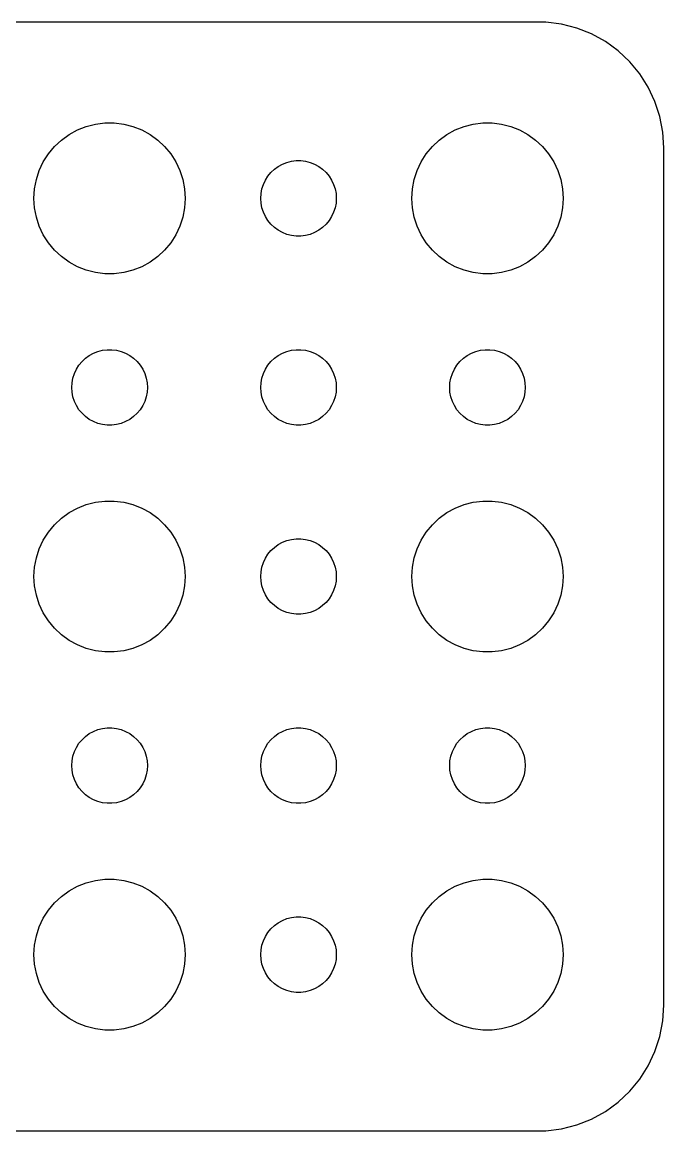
# Model space of a CAD drawing. Header units: metres. Extents: x -44.5 to 44.5, y 86 to 184.
# Drawn here: x 19.03 to 44.5, y 140.01 to 183.99 of the extents above; entities that cross this region are included whole.
import ezdxf

# ---------------------------------------------------------------- set-up
doc = ezdxf.new("R2010")
doc.units = ezdxf.units.M

msp = doc.modelspace()

# ---------------------------------------------------------------- linework, layer by layer
for p, q in [((39.8139, 183.99), (-39.8139, 183.99)), ((40.4369, 183.911), (39.8139, 183.99)), ((41.0451, 183.755), (40.4369, 183.911)), ((41.6289, 183.524), (41.0451, 183.755)), ((42.1791, 183.222), (41.6289, 183.524)), ((42.6871, 182.853), (42.1791, 183.222)), ((43.1448, 182.423), (42.6871, 182.853)), ((43.5451, 181.939), (43.1448, 182.423)), ((43.8815, 181.409), (43.5451, 181.939)), ((44.1489, 180.841), (43.8815, 181.409)), ((44.3429, 180.243), (44.1489, 180.841)), ((21.5729, 179.853), (21.9379, 179.947)), ((21.9379, 179.947), (22.3116, 179.994)), ((22.3116, 179.994), (22.6884, 179.994)), ((22.6884, 179.994), (23.0621, 179.947)), ((23.0621, 179.947), (23.427, 179.853)), ((36.5729, 179.853), (36.9379, 179.947)), ((36.9379, 179.947), (37.3116, 179.994)), ((37.3116, 179.994), (37.6884, 179.994)), ((37.6884, 179.994), (38.0621, 179.947)), ((38.0621, 179.947), (38.427, 179.853)), ((44.4606, 179.627), (44.3429, 180.243)), ((20.5877, 179.312), (20.8925, 179.533)), ((20.8925, 179.533), (21.2227, 179.714)), ((21.2227, 179.714), (21.5729, 179.853)), ((23.427, 179.853), (23.7773, 179.714)), ((23.7773, 179.714), (24.1075, 179.533)), ((24.1075, 179.533), (24.4123, 179.312)), ((35.5877, 179.312), (35.8925, 179.533)), ((35.8925, 179.533), (36.2227, 179.714)), ((36.2227, 179.714), (36.5729, 179.853)), ((38.427, 179.853), (38.7773, 179.714)), ((38.7773, 179.714), (39.1075, 179.533)), ((39.1075, 179.533), (39.4123, 179.312)), ((44.5, 179), (44.4606, 179.627)), ((20.0729, 178.763), (20.3131, 179.054)), ((20.3131, 179.054), (20.5877, 179.312)), ((24.4123, 179.312), (24.6869, 179.054)), ((24.6869, 179.054), (24.927, 178.763)), ((35.0729, 178.763), (35.3131, 179.054)), ((35.3131, 179.054), (35.5877, 179.312)), ((39.4123, 179.312), (39.6869, 179.054)), ((39.6869, 179.054), (39.927, 178.763)), ((44.5, 145), (44.5, 179)), ((19.8711, 178.445), (20.0729, 178.763)), ((24.927, 178.763), (25.1289, 178.445)), ((34.8711, 178.445), (35.0729, 178.763)), ((39.927, 178.763), (40.1289, 178.445)), ((19.7107, 178.104), (19.8711, 178.445)), ((25.1289, 178.445), (25.2893, 178.104)), ((28.9065, 178.027), (29.0439, 178.156)), ((29.0439, 178.156), (29.1963, 178.266)), ((29.1963, 178.266), (29.3613, 178.357)), ((29.3613, 178.357), (29.5365, 178.427)), ((29.5365, 178.427), (29.7189, 178.473)), ((29.7189, 178.473), (29.9058, 178.497)), ((29.9058, 178.497), (30.0942, 178.497)), ((30.0942, 178.497), (30.2811, 178.473)), ((30.2811, 178.473), (30.4635, 178.427)), ((30.4635, 178.427), (30.6387, 178.357)), ((30.6387, 178.357), (30.8037, 178.266)), ((30.8037, 178.266), (30.9561, 178.156)), ((30.9561, 178.156), (31.0934, 178.027)), ((34.7107, 178.104), (34.8711, 178.445)), ((40.1289, 178.445), (40.2893, 178.104)), ((19.5237, 177.376), (19.5942, 177.746)), ((19.5942, 177.746), (19.7107, 178.104)), ((25.2893, 178.104), (25.4057, 177.746)), ((25.4057, 177.746), (25.4763, 177.376)), ((28.6053, 177.552), (28.6855, 177.723)), ((28.6855, 177.723), (28.7865, 177.882)), ((28.7865, 177.882), (28.9065, 178.027)), ((31.0934, 178.027), (31.2135, 177.882)), ((31.2135, 177.882), (31.3145, 177.723)), ((31.3145, 177.723), (31.3947, 177.552)), ((34.5237, 177.376), (34.5942, 177.746)), ((34.5942, 177.746), (34.7107, 178.104)), ((40.2893, 178.104), (40.4057, 177.746)), ((40.4057, 177.746), (40.4763, 177.376)), ((19.5, 177), (19.5237, 177.376)), ((25.4763, 177.376), (25.5, 177)), ((28.5118, 177.188), (28.5471, 177.373)), ((28.5471, 177.373), (28.6053, 177.552)), ((31.3947, 177.552), (31.4529, 177.373)), ((31.4529, 177.373), (31.4882, 177.188)), ((34.5, 177), (34.5237, 177.376)), ((40.4763, 177.376), (40.5, 177)), ((19.5237, 176.624), (19.5, 177)), ((25.5, 177), (25.4763, 176.624)), ((28.5, 177), (28.5118, 177.188)), ((28.5118, 176.812), (28.5, 177)), ((28.5471, 176.627), (28.5118, 176.812)), ((31.4882, 176.812), (31.4529, 176.627)), ((31.4882, 177.188), (31.5, 177)), ((31.5, 177), (31.4882, 176.812)), ((34.5237, 176.624), (34.5, 177)), ((40.5, 177), (40.4763, 176.624)), ((19.5942, 176.254), (19.5237, 176.624)), ((25.4763, 176.624), (25.4057, 176.254)), ((28.6053, 176.448), (28.5471, 176.627)), ((28.6855, 176.277), (28.6053, 176.448)), ((31.3947, 176.448), (31.3145, 176.277)), ((31.4529, 176.627), (31.3947, 176.448)), ((34.5942, 176.254), (34.5237, 176.624)), ((40.4763, 176.624), (40.4057, 176.254)), ((19.7107, 175.896), (19.5942, 176.254)), ((25.4057, 176.254), (25.2893, 175.896)), ((28.7865, 176.118), (28.6855, 176.277)), ((28.9065, 175.973), (28.7865, 176.118)), ((29.0439, 175.844), (28.9065, 175.973)), ((31.0934, 175.973), (30.9561, 175.844)), ((31.2135, 176.118), (31.0934, 175.973)), ((31.3145, 176.277), (31.2135, 176.118)), ((34.7107, 175.896), (34.5942, 176.254)), ((40.4057, 176.254), (40.2893, 175.896)), ((19.8711, 175.555), (19.7107, 175.896)), ((20.0729, 175.237), (19.8711, 175.555)), ((25.1289, 175.555), (24.927, 175.237)), ((25.2893, 175.896), (25.1289, 175.555)), ((29.1963, 175.734), (29.0439, 175.844)), ((29.3613, 175.643), (29.1963, 175.734)), ((29.5365, 175.573), (29.3613, 175.643)), ((29.7189, 175.527), (29.5365, 175.573)), ((29.9058, 175.503), (29.7189, 175.527)), ((30.0942, 175.503), (29.9058, 175.503)), ((30.2811, 175.527), (30.0942, 175.503)), ((30.4635, 175.573), (30.2811, 175.527)), ((30.6387, 175.643), (30.4635, 175.573)), ((30.8037, 175.734), (30.6387, 175.643)), ((30.9561, 175.844), (30.8037, 175.734)), ((34.8711, 175.555), (34.7107, 175.896)), ((35.0729, 175.237), (34.8711, 175.555)), ((40.1289, 175.555), (39.927, 175.237)), ((40.2893, 175.896), (40.1289, 175.555)), ((20.3131, 174.946), (20.0729, 175.237)), ((24.927, 175.237), (24.6869, 174.946)), ((35.3131, 174.946), (35.0729, 175.237)), ((39.927, 175.237), (39.6869, 174.946)), ((20.5877, 174.688), (20.3131, 174.946)), ((20.8925, 174.467), (20.5877, 174.688)), ((24.4123, 174.688), (24.1075, 174.467)), ((24.6869, 174.946), (24.4123, 174.688)), ((35.5877, 174.688), (35.3131, 174.946)), ((35.8925, 174.467), (35.5877, 174.688)), ((39.4123, 174.688), (39.1075, 174.467)), ((39.6869, 174.946), (39.4123, 174.688)), ((21.2227, 174.286), (20.8925, 174.467)), ((21.5729, 174.147), (21.2227, 174.286)), ((23.7773, 174.286), (23.427, 174.147)), ((24.1075, 174.467), (23.7773, 174.286)), ((36.2227, 174.286), (35.8925, 174.467)), ((36.5729, 174.147), (36.2227, 174.286)), ((38.7773, 174.286), (38.427, 174.147)), ((39.1075, 174.467), (38.7773, 174.286)), ((21.9379, 174.053), (21.5729, 174.147)), ((22.3116, 174.006), (21.9379, 174.053)), ((22.6884, 174.006), (22.3116, 174.006)), ((23.0621, 174.053), (22.6884, 174.006)), ((23.427, 174.147), (23.0621, 174.053)), ((36.9379, 174.053), (36.5729, 174.147)), ((37.3116, 174.006), (36.9379, 174.053)), ((37.6884, 174.006), (37.3116, 174.006)), ((38.0621, 174.053), (37.6884, 174.006)), ((38.427, 174.147), (38.0621, 174.053)), ((21.4065, 170.527), (21.5439, 170.656)), ((21.5439, 170.656), (21.6963, 170.766)), ((21.6963, 170.766), (21.8613, 170.857)), ((21.8613, 170.857), (22.0365, 170.927)), ((22.0365, 170.927), (22.2189, 170.973)), ((22.2189, 170.973), (22.4058, 170.997)), ((22.4058, 170.997), (22.5942, 170.997)), ((22.5942, 170.997), (22.7811, 170.973)), ((22.7811, 170.973), (22.9635, 170.927)), ((22.9635, 170.927), (23.1387, 170.857)), ((23.1387, 170.857), (23.3037, 170.766)), ((23.3037, 170.766), (23.4561, 170.656)), ((23.4561, 170.656), (23.5934, 170.527)), ((28.9065, 170.527), (29.0439, 170.656)), ((29.0439, 170.656), (29.1963, 170.766)), ((29.1963, 170.766), (29.3613, 170.857)), ((29.3613, 170.857), (29.5365, 170.927)), ((29.5365, 170.927), (29.7189, 170.973)), ((29.7189, 170.973), (29.9058, 170.997)), ((29.9058, 170.997), (30.0942, 170.997)), ((30.0942, 170.997), (30.2811, 170.973)), ((30.2811, 170.973), (30.4635, 170.927)), ((30.4635, 170.927), (30.6387, 170.857)), ((30.6387, 170.857), (30.8037, 170.766)), ((30.8037, 170.766), (30.9561, 170.656)), ((30.9561, 170.656), (31.0934, 170.527)), ((36.4065, 170.527), (36.5439, 170.656)), ((36.5439, 170.656), (36.6963, 170.766)), ((36.6963, 170.766), (36.8613, 170.857)), ((36.8613, 170.857), (37.0365, 170.927)), ((37.0365, 170.927), (37.2189, 170.973)), ((37.2189, 170.973), (37.4058, 170.997)), ((37.4058, 170.997), (37.5942, 170.997)), ((37.5942, 170.997), (37.7811, 170.973)), ((37.7811, 170.973), (37.9635, 170.927)), ((37.9635, 170.927), (38.1387, 170.857)), ((38.1387, 170.857), (38.3037, 170.766)), ((38.3037, 170.766), (38.4561, 170.656)), ((38.4561, 170.656), (38.5934, 170.527)), ((21.1053, 170.052), (21.1855, 170.223)), ((21.1855, 170.223), (21.2865, 170.382)), ((21.2865, 170.382), (21.4065, 170.527)), ((23.5934, 170.527), (23.7135, 170.382)), ((23.7135, 170.382), (23.8145, 170.223)), ((23.8145, 170.223), (23.8947, 170.052)), ((28.6053, 170.052), (28.6855, 170.223)), ((28.6855, 170.223), (28.7865, 170.382)), ((28.7865, 170.382), (28.9065, 170.527)), ((31.0934, 170.527), (31.2135, 170.382)), ((31.2135, 170.382), (31.3145, 170.223)), ((31.3145, 170.223), (31.3947, 170.052)), ((36.1053, 170.052), (36.1855, 170.223)), ((36.1855, 170.223), (36.2865, 170.382)), ((36.2865, 170.382), (36.4065, 170.527)), ((38.5934, 170.527), (38.7135, 170.382)), ((38.7135, 170.382), (38.8145, 170.223)), ((38.8145, 170.223), (38.8947, 170.052)), ((21.0118, 169.688), (21.0471, 169.873)), ((21.0471, 169.873), (21.1053, 170.052)), ((23.8947, 170.052), (23.9529, 169.873)), ((23.9529, 169.873), (23.9882, 169.688)), ((28.5118, 169.688), (28.5471, 169.873)), ((28.5471, 169.873), (28.6053, 170.052)), ((31.3947, 170.052), (31.4529, 169.873)), ((31.4529, 169.873), (31.4882, 169.688)), ((36.0118, 169.688), (36.0471, 169.873)), ((36.0471, 169.873), (36.1053, 170.052)), ((38.8947, 170.052), (38.9529, 169.873)), ((38.9529, 169.873), (38.9882, 169.688)), ((21, 169.5), (21.0118, 169.688)), ((21.0118, 169.312), (21, 169.5)), ((23.9882, 169.688), (24, 169.5)), ((24, 169.5), (23.9882, 169.312)), ((28.5, 169.5), (28.5118, 169.688)), ((28.5118, 169.312), (28.5, 169.5)), ((31.4882, 169.688), (31.5, 169.5)), ((31.5, 169.5), (31.4882, 169.312)), ((36, 169.5), (36.0118, 169.688)), ((36.0118, 169.312), (36, 169.5)), ((38.9882, 169.688), (39, 169.5)), ((39, 169.5), (38.9882, 169.312)), ((21.0471, 169.127), (21.0118, 169.312)), ((21.1053, 168.948), (21.0471, 169.127)), ((21.1855, 168.777), (21.1053, 168.948)), ((23.8947, 168.948), (23.8145, 168.777)), ((23.9529, 169.127), (23.8947, 168.948)), ((23.9882, 169.312), (23.9529, 169.127)), ((28.5471, 169.127), (28.5118, 169.312)), ((28.6053, 168.948), (28.5471, 169.127)), ((28.6855, 168.777), (28.6053, 168.948)), ((31.3947, 168.948), (31.3145, 168.777)), ((31.4529, 169.127), (31.3947, 168.948)), ((31.4882, 169.312), (31.4529, 169.127)), ((36.0471, 169.127), (36.0118, 169.312)), ((36.1053, 168.948), (36.0471, 169.127)), ((36.1855, 168.777), (36.1053, 168.948)), ((38.8947, 168.948), (38.8145, 168.777)), ((38.9529, 169.127), (38.8947, 168.948)), ((38.9882, 169.312), (38.9529, 169.127)), ((21.2865, 168.618), (21.1855, 168.777)), ((21.4065, 168.473), (21.2865, 168.618)), ((21.5439, 168.344), (21.4065, 168.473)), ((23.5934, 168.473), (23.4561, 168.344)), ((23.7135, 168.618), (23.5934, 168.473)), ((23.8145, 168.777), (23.7135, 168.618)), ((28.7865, 168.618), (28.6855, 168.777)), ((28.9065, 168.473), (28.7865, 168.618)), ((29.0439, 168.344), (28.9065, 168.473)), ((31.0934, 168.473), (30.9561, 168.344)), ((31.2135, 168.618), (31.0934, 168.473)), ((31.3145, 168.777), (31.2135, 168.618)), ((36.2865, 168.618), (36.1855, 168.777)), ((36.4065, 168.473), (36.2865, 168.618)), ((36.5439, 168.344), (36.4065, 168.473)), ((38.5934, 168.473), (38.4561, 168.344)), ((38.7135, 168.618), (38.5934, 168.473)), ((38.8145, 168.777), (38.7135, 168.618)), ((21.6963, 168.234), (21.5439, 168.344)), ((21.8613, 168.143), (21.6963, 168.234)), ((22.0365, 168.073), (21.8613, 168.143)), ((22.2189, 168.027), (22.0365, 168.073)), ((22.4058, 168.003), (22.2189, 168.027)), ((22.7811, 168.027), (22.5942, 168.003)), ((22.9635, 168.073), (22.7811, 168.027)), ((23.1387, 168.143), (22.9635, 168.073)), ((23.3037, 168.234), (23.1387, 168.143)), ((23.4561, 168.344), (23.3037, 168.234)), ((29.1963, 168.234), (29.0439, 168.344)), ((29.3613, 168.143), (29.1963, 168.234)), ((29.5365, 168.073), (29.3613, 168.143)), ((29.7189, 168.027), (29.5365, 168.073)), ((29.9058, 168.003), (29.7189, 168.027)), ((30.2811, 168.027), (30.0942, 168.003)), ((30.4635, 168.073), (30.2811, 168.027)), ((30.6387, 168.143), (30.4635, 168.073)), ((30.8037, 168.234), (30.6387, 168.143)), ((30.9561, 168.344), (30.8037, 168.234)), ((36.6963, 168.234), (36.5439, 168.344)), ((36.8613, 168.143), (36.6963, 168.234)), ((37.0365, 168.073), (36.8613, 168.143)), ((37.2189, 168.027), (37.0365, 168.073)), ((37.4058, 168.003), (37.2189, 168.027)), ((37.7811, 168.027), (37.5942, 168.003)), ((37.9635, 168.073), (37.7811, 168.027)), ((38.1387, 168.143), (37.9635, 168.073)), ((38.3037, 168.234), (38.1387, 168.143)), ((38.4561, 168.344), (38.3037, 168.234)), ((22.5942, 168.003), (22.4058, 168.003)), ((30.0942, 168.003), (29.9058, 168.003)), ((37.5942, 168.003), (37.4058, 168.003)), ((21.5729, 164.853), (21.9379, 164.947)), ((21.9379, 164.947), (22.3116, 164.994)), ((22.3116, 164.994), (22.6884, 164.994)), ((22.6884, 164.994), (23.0621, 164.947)), ((23.0621, 164.947), (23.427, 164.853)), ((36.5729, 164.853), (36.9379, 164.947)), ((36.9379, 164.947), (37.3116, 164.994)), ((37.3116, 164.994), (37.6884, 164.994)), ((37.6884, 164.994), (38.0621, 164.947)), ((38.0621, 164.947), (38.427, 164.853)), ((20.5877, 164.312), (20.8925, 164.533)), ((20.8925, 164.533), (21.2227, 164.714)), ((21.2227, 164.714), (21.5729, 164.853)), ((23.427, 164.853), (23.7773, 164.714)), ((23.7773, 164.714), (24.1075, 164.533)), ((24.1075, 164.533), (24.4123, 164.312)), ((35.5877, 164.312), (35.8925, 164.533)), ((35.8925, 164.533), (36.2227, 164.714)), ((36.2227, 164.714), (36.5729, 164.853)), ((38.427, 164.853), (38.7773, 164.714)), ((38.7773, 164.714), (39.1075, 164.533)), ((39.1075, 164.533), (39.4123, 164.312)), ((20.0729, 163.763), (20.3131, 164.054)), ((20.3131, 164.054), (20.5877, 164.312)), ((24.4123, 164.312), (24.6869, 164.054)), ((24.6869, 164.054), (24.927, 163.763)), ((35.0729, 163.763), (35.3131, 164.054)), ((35.3131, 164.054), (35.5877, 164.312)), ((39.4123, 164.312), (39.6869, 164.054)), ((39.6869, 164.054), (39.927, 163.763)), ((19.8711, 163.445), (20.0729, 163.763)), ((24.927, 163.763), (25.1289, 163.445)), ((34.8711, 163.445), (35.0729, 163.763)), ((39.927, 163.763), (40.1289, 163.445)), ((19.7107, 163.104), (19.8711, 163.445)), ((25.1289, 163.445), (25.2893, 163.104)), ((29.0439, 163.156), (29.1963, 163.266)), ((29.1963, 163.266), (29.3613, 163.357)), ((29.3613, 163.357), (29.5365, 163.427)), ((29.5365, 163.427), (29.7189, 163.473)), ((29.7189, 163.473), (29.9058, 163.497)), ((29.9058, 163.497), (30.0942, 163.497)), ((30.0942, 163.497), (30.2811, 163.473)), ((30.2811, 163.473), (30.4635, 163.427)), ((30.4635, 163.427), (30.6387, 163.357)), ((30.6387, 163.357), (30.8037, 163.266)), ((30.8037, 163.266), (30.9561, 163.156)), ((34.7107, 163.104), (34.8711, 163.445)), ((40.1289, 163.445), (40.2893, 163.104)), ((19.5237, 162.376), (19.5942, 162.746)), ((19.5942, 162.746), (19.7107, 163.104)), ((25.2893, 163.104), (25.4057, 162.746)), ((25.4057, 162.746), (25.4763, 162.376)), ((28.6855, 162.723), (28.7865, 162.882)), ((28.7865, 162.882), (28.9065, 163.027)), ((28.9065, 163.027), (29.0439, 163.156)), ((30.9561, 163.156), (31.0934, 163.027)), ((31.0934, 163.027), (31.2135, 162.882)), ((31.2135, 162.882), (31.3145, 162.723)), ((34.5237, 162.376), (34.5942, 162.746)), ((34.5942, 162.746), (34.7107, 163.104)), ((40.2893, 163.104), (40.4057, 162.746)), ((40.4057, 162.746), (40.4763, 162.376)), ((19.5, 162), (19.5237, 162.376)), ((25.4763, 162.376), (25.5, 162)), ((28.5118, 162.188), (28.5471, 162.373)), ((28.5471, 162.373), (28.6053, 162.552)), ((28.6053, 162.552), (28.6855, 162.723)), ((31.3145, 162.723), (31.3947, 162.552)), ((31.3947, 162.552), (31.4529, 162.373)), ((31.4529, 162.373), (31.4882, 162.188)), ((34.5, 162), (34.5237, 162.376)), ((40.4763, 162.376), (40.5, 162)), ((19.5237, 161.624), (19.5, 162)), ((25.5, 162), (25.4763, 161.624)), ((28.5, 162), (28.5118, 162.188)), ((28.5118, 161.812), (28.5, 162)), ((31.4882, 162.188), (31.5, 162)), ((31.5, 162), (31.4882, 161.812)), ((34.5237, 161.624), (34.5, 162)), ((40.5, 162), (40.4763, 161.624)), ((19.5942, 161.254), (19.5237, 161.624)), ((25.4763, 161.624), (25.4057, 161.254)), ((28.5471, 161.627), (28.5118, 161.812)), ((28.6053, 161.448), (28.5471, 161.627)), ((28.6855, 161.277), (28.6053, 161.448)), ((31.3947, 161.448), (31.3145, 161.277)), ((31.4529, 161.627), (31.3947, 161.448)), ((31.4882, 161.812), (31.4529, 161.627)), ((34.5942, 161.254), (34.5237, 161.624)), ((40.4763, 161.624), (40.4057, 161.254)), ((19.7107, 160.896), (19.5942, 161.254)), ((25.4057, 161.254), (25.2893, 160.896)), ((28.7865, 161.118), (28.6855, 161.277)), ((28.9065, 160.973), (28.7865, 161.118)), ((29.0439, 160.844), (28.9065, 160.973)), ((31.0934, 160.973), (30.9561, 160.844)), ((31.2135, 161.118), (31.0934, 160.973)), ((31.3145, 161.277), (31.2135, 161.118)), ((34.7107, 160.896), (34.5942, 161.254)), ((40.4057, 161.254), (40.2893, 160.896)), ((19.8711, 160.555), (19.7107, 160.896)), ((20.0729, 160.237), (19.8711, 160.555)), ((25.1289, 160.555), (24.927, 160.237)), ((25.2893, 160.896), (25.1289, 160.555)), ((29.1963, 160.734), (29.0439, 160.844)), ((29.3613, 160.643), (29.1963, 160.734)), ((29.5365, 160.573), (29.3613, 160.643)), ((29.7189, 160.527), (29.5365, 160.573)), ((30.4635, 160.573), (30.2811, 160.527)), ((30.6387, 160.643), (30.4635, 160.573)), ((30.8037, 160.734), (30.6387, 160.643)), ((30.9561, 160.844), (30.8037, 160.734)), ((34.8711, 160.555), (34.7107, 160.896)), ((35.0729, 160.237), (34.8711, 160.555)), ((40.1289, 160.555), (39.927, 160.237)), ((40.2893, 160.896), (40.1289, 160.555)), ((20.3131, 159.946), (20.0729, 160.237)), ((24.927, 160.237), (24.6869, 159.946)), ((29.9058, 160.503), (29.7189, 160.527)), ((30.0942, 160.503), (29.9058, 160.503)), ((30.2811, 160.527), (30.0942, 160.503)), ((35.3131, 159.946), (35.0729, 160.237)), ((39.927, 160.237), (39.6869, 159.946)), ((20.5877, 159.688), (20.3131, 159.946)), ((20.8925, 159.467), (20.5877, 159.688)), ((24.4123, 159.688), (24.1075, 159.467)), ((24.6869, 159.946), (24.4123, 159.688)), ((35.5877, 159.688), (35.3131, 159.946)), ((35.8925, 159.467), (35.5877, 159.688)), ((39.4123, 159.688), (39.1075, 159.467)), ((39.6869, 159.946), (39.4123, 159.688)), ((21.2227, 159.286), (20.8925, 159.467)), ((21.5729, 159.147), (21.2227, 159.286)), ((23.7773, 159.286), (23.427, 159.147)), ((24.1075, 159.467), (23.7773, 159.286)), ((36.2227, 159.286), (35.8925, 159.467)), ((36.5729, 159.147), (36.2227, 159.286)), ((38.7773, 159.286), (38.427, 159.147)), ((39.1075, 159.467), (38.7773, 159.286)), ((21.9379, 159.053), (21.5729, 159.147)), ((22.3116, 159.006), (21.9379, 159.053)), ((22.6884, 159.006), (22.3116, 159.006)), ((23.0621, 159.053), (22.6884, 159.006)), ((23.427, 159.147), (23.0621, 159.053)), ((36.9379, 159.053), (36.5729, 159.147)), ((37.3116, 159.006), (36.9379, 159.053)), ((37.6884, 159.006), (37.3116, 159.006)), ((38.0621, 159.053), (37.6884, 159.006)), ((38.427, 159.147), (38.0621, 159.053)), ((21.5439, 155.656), (21.6963, 155.766)), ((21.6963, 155.766), (21.8613, 155.857)), ((21.8613, 155.857), (22.0365, 155.927)), ((22.0365, 155.927), (22.2189, 155.973)), ((22.2189, 155.973), (22.4058, 155.997)), ((22.4058, 155.997), (22.5942, 155.997)), ((22.5942, 155.997), (22.7811, 155.973)), ((22.7811, 155.973), (22.9635, 155.927)), ((22.9635, 155.927), (23.1387, 155.857)), ((23.1387, 155.857), (23.3037, 155.766)), ((23.3037, 155.766), (23.4561, 155.656)), ((29.0439, 155.656), (29.1963, 155.766)), ((29.1963, 155.766), (29.3613, 155.857)), ((29.3613, 155.857), (29.5365, 155.927)), ((29.5365, 155.927), (29.7189, 155.973)), ((29.7189, 155.973), (29.9058, 155.997)), ((29.9058, 155.997), (30.0942, 155.997)), ((30.0942, 155.997), (30.2811, 155.973)), ((30.2811, 155.973), (30.4635, 155.927)), ((30.4635, 155.927), (30.6387, 155.857)), ((30.6387, 155.857), (30.8037, 155.766)), ((30.8037, 155.766), (30.9561, 155.656)), ((36.5439, 155.656), (36.6963, 155.766)), ((36.6963, 155.766), (36.8613, 155.857)), ((36.8613, 155.857), (37.0365, 155.927)), ((37.0365, 155.927), (37.2189, 155.973)), ((37.2189, 155.973), (37.4058, 155.997)), ((37.4058, 155.997), (37.5942, 155.997)), ((37.5942, 155.997), (37.7811, 155.973)), ((37.7811, 155.973), (37.9635, 155.927)), ((37.9635, 155.927), (38.1387, 155.857)), ((38.1387, 155.857), (38.3037, 155.766)), ((38.3037, 155.766), (38.4561, 155.656)), ((21.1855, 155.223), (21.2865, 155.382)), ((21.2865, 155.382), (21.4065, 155.527)), ((21.4065, 155.527), (21.5439, 155.656)), ((23.4561, 155.656), (23.5934, 155.527)), ((23.5934, 155.527), (23.7135, 155.382)), ((23.7135, 155.382), (23.8145, 155.223)), ((28.6855, 155.223), (28.7865, 155.382)), ((28.7865, 155.382), (28.9065, 155.527)), ((28.9065, 155.527), (29.0439, 155.656)), ((30.9561, 155.656), (31.0934, 155.527)), ((31.0934, 155.527), (31.2135, 155.382)), ((31.2135, 155.382), (31.3145, 155.223)), ((36.1855, 155.223), (36.2865, 155.382)), ((36.2865, 155.382), (36.4065, 155.527)), ((36.4065, 155.527), (36.5439, 155.656)), ((38.4561, 155.656), (38.5934, 155.527)), ((38.5934, 155.527), (38.7135, 155.382)), ((38.7135, 155.382), (38.8145, 155.223)), ((21.0118, 154.688), (21.0471, 154.873)), ((21.0471, 154.873), (21.1053, 155.052)), ((21.1053, 155.052), (21.1855, 155.223)), ((23.8145, 155.223), (23.8947, 155.052)), ((23.8947, 155.052), (23.9529, 154.873)), ((23.9529, 154.873), (23.9882, 154.688)), ((28.5118, 154.688), (28.5471, 154.873)), ((28.5471, 154.873), (28.6053, 155.052)), ((28.6053, 155.052), (28.6855, 155.223)), ((31.3145, 155.223), (31.3947, 155.052)), ((31.3947, 155.052), (31.4529, 154.873)), ((31.4529, 154.873), (31.4882, 154.688)), ((36.0118, 154.688), (36.0471, 154.873)), ((36.0471, 154.873), (36.1053, 155.052)), ((36.1053, 155.052), (36.1855, 155.223)), ((38.8145, 155.223), (38.8947, 155.052)), ((38.8947, 155.052), (38.9529, 154.873)), ((38.9529, 154.873), (38.9882, 154.688)), ((21, 154.5), (21.0118, 154.688)), ((21.0118, 154.312), (21, 154.5)), ((23.9882, 154.688), (24, 154.5)), ((24, 154.5), (23.9882, 154.312)), ((28.5, 154.5), (28.5118, 154.688)), ((28.5118, 154.312), (28.5, 154.5)), ((31.4882, 154.688), (31.5, 154.5)), ((31.5, 154.5), (31.4882, 154.312)), ((36, 154.5), (36.0118, 154.688)), ((36.0118, 154.312), (36, 154.5)), ((38.9882, 154.688), (39, 154.5)), ((39, 154.5), (38.9882, 154.312)), ((21.0471, 154.127), (21.0118, 154.312)), ((21.1053, 153.948), (21.0471, 154.127)), ((21.1855, 153.777), (21.1053, 153.948)), ((23.8947, 153.948), (23.8145, 153.777)), ((23.9529, 154.127), (23.8947, 153.948)), ((23.9882, 154.312), (23.9529, 154.127)), ((28.5471, 154.127), (28.5118, 154.312)), ((28.6053, 153.948), (28.5471, 154.127)), ((28.6855, 153.777), (28.6053, 153.948)), ((31.3947, 153.948), (31.3145, 153.777)), ((31.4529, 154.127), (31.3947, 153.948)), ((31.4882, 154.312), (31.4529, 154.127)), ((36.0471, 154.127), (36.0118, 154.312)), ((36.1053, 153.948), (36.0471, 154.127)), ((36.1855, 153.777), (36.1053, 153.948)), ((38.8947, 153.948), (38.8145, 153.777)), ((38.9529, 154.127), (38.8947, 153.948)), ((38.9882, 154.312), (38.9529, 154.127)), ((21.2865, 153.618), (21.1855, 153.777)), ((21.4065, 153.473), (21.2865, 153.618)), ((23.7135, 153.618), (23.5934, 153.473)), ((23.8145, 153.777), (23.7135, 153.618)), ((28.7865, 153.618), (28.6855, 153.777)), ((28.9065, 153.473), (28.7865, 153.618)), ((31.2135, 153.618), (31.0934, 153.473)), ((31.3145, 153.777), (31.2135, 153.618)), ((36.2865, 153.618), (36.1855, 153.777)), ((36.4065, 153.473), (36.2865, 153.618)), ((38.7135, 153.618), (38.5934, 153.473)), ((38.8145, 153.777), (38.7135, 153.618)), ((21.5439, 153.344), (21.4065, 153.473)), ((21.6963, 153.234), (21.5439, 153.344)), ((21.8613, 153.143), (21.6963, 153.234)), ((22.0365, 153.073), (21.8613, 153.143)), ((22.2189, 153.027), (22.0365, 153.073)), ((22.9635, 153.073), (22.7811, 153.027)), ((23.1387, 153.143), (22.9635, 153.073)), ((23.3037, 153.234), (23.1387, 153.143)), ((23.4561, 153.344), (23.3037, 153.234)), ((23.5934, 153.473), (23.4561, 153.344)), ((29.0439, 153.344), (28.9065, 153.473)), ((29.1963, 153.234), (29.0439, 153.344)), ((29.3613, 153.143), (29.1963, 153.234)), ((29.5365, 153.073), (29.3613, 153.143)), ((29.7189, 153.027), (29.5365, 153.073)), ((30.4635, 153.073), (30.2811, 153.027)), ((30.6387, 153.143), (30.4635, 153.073)), ((30.8037, 153.234), (30.6387, 153.143)), ((30.9561, 153.344), (30.8037, 153.234)), ((31.0934, 153.473), (30.9561, 153.344)), ((36.5439, 153.344), (36.4065, 153.473)), ((36.6963, 153.234), (36.5439, 153.344)), ((36.8613, 153.143), (36.6963, 153.234)), ((37.0365, 153.073), (36.8613, 153.143)), ((37.2189, 153.027), (37.0365, 153.073)), ((37.9635, 153.073), (37.7811, 153.027)), ((38.1387, 153.143), (37.9635, 153.073)), ((38.3037, 153.234), (38.1387, 153.143)), ((38.4561, 153.344), (38.3037, 153.234)), ((38.5934, 153.473), (38.4561, 153.344)), ((22.4058, 153.003), (22.2189, 153.027)), ((22.5942, 153.003), (22.4058, 153.003)), ((22.7811, 153.027), (22.5942, 153.003)), ((29.9058, 153.003), (29.7189, 153.027)), ((30.0942, 153.003), (29.9058, 153.003)), ((30.2811, 153.027), (30.0942, 153.003)), ((37.4058, 153.003), (37.2189, 153.027)), ((37.5942, 153.003), (37.4058, 153.003)), ((37.7811, 153.027), (37.5942, 153.003)), ((21.9379, 149.947), (22.3116, 149.994)), ((22.3116, 149.994), (22.6884, 149.994)), ((22.6884, 149.994), (23.0621, 149.947)), ((36.9379, 149.947), (37.3116, 149.994)), ((37.3116, 149.994), (37.6884, 149.994)), ((37.6884, 149.994), (38.0621, 149.947)), ((20.5877, 149.312), (20.8925, 149.533)), ((20.8925, 149.533), (21.2227, 149.714)), ((21.2227, 149.714), (21.5729, 149.853)), ((21.5729, 149.853), (21.9379, 149.947)), ((23.0621, 149.947), (23.427, 149.853)), ((23.427, 149.853), (23.7773, 149.714)), ((23.7773, 149.714), (24.1075, 149.533)), ((24.1075, 149.533), (24.4123, 149.312)), ((35.5877, 149.312), (35.8925, 149.533)), ((35.8925, 149.533), (36.2227, 149.714)), ((36.2227, 149.714), (36.5729, 149.853)), ((36.5729, 149.853), (36.9379, 149.947)), ((38.0621, 149.947), (38.427, 149.853)), ((38.427, 149.853), (38.7773, 149.714)), ((38.7773, 149.714), (39.1075, 149.533)), ((39.1075, 149.533), (39.4123, 149.312)), ((20.3131, 149.054), (20.5877, 149.312)), ((24.4123, 149.312), (24.6869, 149.054)), ((35.3131, 149.054), (35.5877, 149.312)), ((39.4123, 149.312), (39.6869, 149.054)), ((19.8711, 148.445), (20.0729, 148.763)), ((20.0729, 148.763), (20.3131, 149.054)), ((24.6869, 149.054), (24.927, 148.763)), ((24.927, 148.763), (25.1289, 148.445)), ((34.8711, 148.445), (35.0729, 148.763)), ((35.0729, 148.763), (35.3131, 149.054)), ((39.6869, 149.054), (39.927, 148.763)), ((39.927, 148.763), (40.1289, 148.445)), ((19.7107, 148.104), (19.8711, 148.445)), ((25.1289, 148.445), (25.2893, 148.104)), ((29.0439, 148.156), (29.1963, 148.266)), ((29.1963, 148.266), (29.3613, 148.357)), ((29.3613, 148.357), (29.5365, 148.427)), ((29.5365, 148.427), (29.7189, 148.473)), ((29.7189, 148.473), (29.9058, 148.497)), ((29.9058, 148.497), (30.0942, 148.497)), ((30.0942, 148.497), (30.2811, 148.473)), ((30.2811, 148.473), (30.4635, 148.427)), ((30.4635, 148.427), (30.6387, 148.357)), ((30.6387, 148.357), (30.8037, 148.266)), ((30.8037, 148.266), (30.9561, 148.156)), ((34.7107, 148.104), (34.8711, 148.445)), ((40.1289, 148.445), (40.2893, 148.104)), ((19.5942, 147.746), (19.7107, 148.104)), ((25.2893, 148.104), (25.4057, 147.746)), ((28.6855, 147.723), (28.7865, 147.882)), ((28.7865, 147.882), (28.9065, 148.027)), ((28.9065, 148.027), (29.0439, 148.156)), ((30.9561, 148.156), (31.0934, 148.027)), ((31.0934, 148.027), (31.2135, 147.882)), ((31.2135, 147.882), (31.3145, 147.723)), ((34.5942, 147.746), (34.7107, 148.104)), ((40.2893, 148.104), (40.4057, 147.746)), ((19.5, 147), (19.5237, 147.376)), ((19.5237, 147.376), (19.5942, 147.746)), ((25.4057, 147.746), (25.4763, 147.376)), ((25.4763, 147.376), (25.5, 147)), ((28.5118, 147.188), (28.5471, 147.373)), ((28.5471, 147.373), (28.6053, 147.552)), ((28.6053, 147.552), (28.6855, 147.723)), ((31.3145, 147.723), (31.3947, 147.552)), ((31.3947, 147.552), (31.4529, 147.373)), ((31.4529, 147.373), (31.4882, 147.188)), ((34.5, 147), (34.5237, 147.376)), ((34.5237, 147.376), (34.5942, 147.746)), ((40.4057, 147.746), (40.4763, 147.376)), ((40.4763, 147.376), (40.5, 147)), ((19.5237, 146.624), (19.5, 147)), ((25.5, 147), (25.4763, 146.624)), ((28.5, 147), (28.5118, 147.188)), ((28.5118, 146.812), (28.5, 147)), ((31.4882, 147.188), (31.5, 147)), ((31.5, 147), (31.4882, 146.812)), ((34.5237, 146.624), (34.5, 147)), ((40.5, 147), (40.4763, 146.624)), ((19.5942, 146.254), (19.5237, 146.624)), ((25.4763, 146.624), (25.4057, 146.254)), ((28.5471, 146.627), (28.5118, 146.812)), ((28.6053, 146.448), (28.5471, 146.627)), ((31.4529, 146.627), (31.3947, 146.448)), ((31.4882, 146.812), (31.4529, 146.627)), ((34.5942, 146.254), (34.5237, 146.624)), ((40.4763, 146.624), (40.4057, 146.254)), ((19.7107, 145.896), (19.5942, 146.254)), ((25.4057, 146.254), (25.2893, 145.896)), ((28.6855, 146.277), (28.6053, 146.448)), ((28.7865, 146.118), (28.6855, 146.277)), ((28.9065, 145.973), (28.7865, 146.118)), ((31.2135, 146.118), (31.0934, 145.973)), ((31.3145, 146.277), (31.2135, 146.118)), ((31.3947, 146.448), (31.3145, 146.277)), ((34.7107, 145.896), (34.5942, 146.254)), ((40.4057, 146.254), (40.2893, 145.896)), ((19.8711, 145.555), (19.7107, 145.896)), ((25.2893, 145.896), (25.1289, 145.555)), ((29.0439, 145.844), (28.9065, 145.973)), ((29.1963, 145.734), (29.0439, 145.844)), ((29.3613, 145.643), (29.1963, 145.734)), ((29.5365, 145.573), (29.3613, 145.643)), ((30.6387, 145.643), (30.4635, 145.573)), ((30.8037, 145.734), (30.6387, 145.643)), ((30.9561, 145.844), (30.8037, 145.734)), ((31.0934, 145.973), (30.9561, 145.844)), ((34.8711, 145.555), (34.7107, 145.896)), ((40.2893, 145.896), (40.1289, 145.555)), ((20.0729, 145.237), (19.8711, 145.555)), ((20.3131, 144.946), (20.0729, 145.237)), ((24.927, 145.237), (24.6869, 144.946)), ((25.1289, 145.555), (24.927, 145.237)), ((29.7189, 145.527), (29.5365, 145.573)), ((29.9058, 145.503), (29.7189, 145.527)), ((30.0942, 145.503), (29.9058, 145.503)), ((30.2811, 145.527), (30.0942, 145.503)), ((30.4635, 145.573), (30.2811, 145.527)), ((35.0729, 145.237), (34.8711, 145.555)), ((35.3131, 144.946), (35.0729, 145.237)), ((39.927, 145.237), (39.6869, 144.946)), ((40.1289, 145.555), (39.927, 145.237)), ((20.5877, 144.688), (20.3131, 144.946)), ((24.6869, 144.946), (24.4123, 144.688)), ((35.5877, 144.688), (35.3131, 144.946)), ((39.6869, 144.946), (39.4123, 144.688)), ((44.4606, 144.373), (44.5, 145)), ((20.8925, 144.467), (20.5877, 144.688)), ((21.2227, 144.286), (20.8925, 144.467)), ((21.5729, 144.147), (21.2227, 144.286)), ((23.7773, 144.286), (23.427, 144.147)), ((24.1075, 144.467), (23.7773, 144.286)), ((24.4123, 144.688), (24.1075, 144.467)), ((35.8925, 144.467), (35.5877, 144.688)), ((36.2227, 144.286), (35.8925, 144.467)), ((36.5729, 144.147), (36.2227, 144.286)), ((38.7773, 144.286), (38.427, 144.147)), ((39.1075, 144.467), (38.7773, 144.286)), ((39.4123, 144.688), (39.1075, 144.467)), ((44.3429, 143.757), (44.4606, 144.373)), ((21.9379, 144.053), (21.5729, 144.147)), ((22.3116, 144.006), (21.9379, 144.053)), ((22.6884, 144.006), (22.3116, 144.006)), ((23.0621, 144.053), (22.6884, 144.006)), ((23.427, 144.147), (23.0621, 144.053)), ((36.9379, 144.053), (36.5729, 144.147)), ((37.3116, 144.006), (36.9379, 144.053)), ((37.6884, 144.006), (37.3116, 144.006)), ((38.0621, 144.053), (37.6884, 144.006)), ((38.427, 144.147), (38.0621, 144.053)), ((44.1489, 143.159), (44.3429, 143.757)), ((43.8815, 142.591), (44.1489, 143.159)), ((43.5451, 142.061), (43.8815, 142.591)), ((43.1448, 141.577), (43.5451, 142.061)), ((42.6871, 141.147), (43.1448, 141.577)), ((41.6289, 140.476), (42.1791, 140.778)), ((42.1791, 140.778), (42.6871, 141.147)), ((41.0451, 140.245), (41.6289, 140.476)), ((-39.8139, 140.01), (39.8139, 140.01)), ((39.8139, 140.01), (40.4369, 140.089)), ((40.4369, 140.089), (41.0451, 140.245))]:
    msp.add_line(p, q)

doc.saveas('drawing.dxf')
